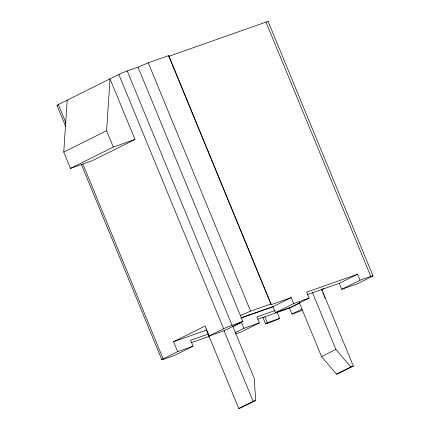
<?xml version="1.0" encoding="UTF-8"?>
<svg xmlns="http://www.w3.org/2000/svg" width="430" height="430" viewBox="0 0 430 430"><rect width="100%" height="100%" fill="white"/><g stroke="black" fill="none" stroke-linecap="round" stroke-linejoin="round"><path stroke-width="0.64" d="M70.488 168.388L113.326 147.065L106.597 130.736L110.016 78.846L134.988 139.438L92.149 160.761L70.488 168.388L63.758 152.059L67.177 100.169M57.394 105.371A6.461 0.392 -22.4 0 1 58.356 104.56L118.836 74.454A6.461 0.392 -22.4 0 1 127.237 70.95L138.03 67.15L148.243 62.818L168.732 55.604L271.217 304.628L291.26 297.576L293.717 303.537L275.447 312.626L272.991 306.665L291.26 297.576M63.758 152.059L106.597 130.736M82.899 164.099L163.169 358.856L177.66 351.643L173.564 341.71L205.062 326.031L209.157 335.964L224.573 330.536L242.843 321.446L138.03 67.15M247.562 315.658L249.894 314.497M209.157 335.964L223.648 328.751A6.461 0.392 -22.4 0 1 232.049 325.247L242.843 321.446M208.206 334.062L190.619 340.254L193.075 346.214L174.806 355.309L164.013 359.109A6.461 0.392 -22.4 0 1 163.169 358.856M232.651 326.746L241.493 322.344L243.95 328.305L235.108 332.707M323.94 288.423L321.565 289.605L322.075 290.847M275.125 310.503L256.909 316.915L259.365 322.876L241.096 331.971L235.543 333.927M357.55 274.238L339.281 283.332L341.737 289.293L360.007 280.199L357.55 274.238L306.676 292.147L309.132 298.108L290.863 307.203L275.447 312.626M257.984 319.2L289.514 308.1L300.124 302.822M289.514 308.1L291.97 314.061L301.989 309.073M299.285 302.602L321.549 356.61L335.916 349.461L350.81 366.967L353.352 366.075L321.624 289.089M206.029 329.031L238.779 408.5L253.146 401.351L255.689 400.454L254.205 378.228L232.711 326.08M255.689 400.454L241.327 407.602L238.779 408.5M321.549 356.61L336.443 374.116L350.81 366.967M353.352 366.075L338.99 373.224L336.443 374.116M240.386 315.486L250.599 311.153L271.088 303.94M270.964 304.01L168.861 56.292L265.987 22.102A6.461 0.392 -22.4 0 1 267.928 21.758M113.326 147.065L134.988 139.438M240.961 317.942L272.991 306.665M307.251 294.609L339.281 283.332M173.564 341.71L206.454 330.132M241.241 317.883L273.496 306.531M293.717 303.537L309.132 298.108M360.007 280.199L370.8 276.399A6.461 0.392 -22.4 0 1 371.644 276.651L357.158 283.864L341.737 289.293M238.354 323.451L241.493 322.344M191.189 342.715L209.405 336.303M177.66 351.643L193.075 346.214M243.95 328.305L259.365 322.876M264.848 316.786L267.304 322.742L279.64 318.404L277.178 312.443M291.97 314.061L302.763 310.261M268.175 21.548L372.993 275.845M265.987 22.102L370.8 276.399M322.844 292.712L323.865 295.195M324.376 296.437L325.144 298.302M312.373 292.346L335.916 349.461M262.735 317.06L265.546 323.881M148.243 62.818L250.599 311.153M127.237 70.95L232.049 325.247M118.836 74.454L223.648 328.751M223.971 330.573L253.146 401.351M58.356 104.56L66.026 123.163M57.007 105.366L65.699 126.452M81.297 164.287L161.825 359.663M168.732 55.604L168.861 56.292M279.64 318.404A8.611 0.527 -22.4 0 1 268.433 323.081A8.611 0.527 -22.4 0 1 267.304 322.742"/></g></svg>
